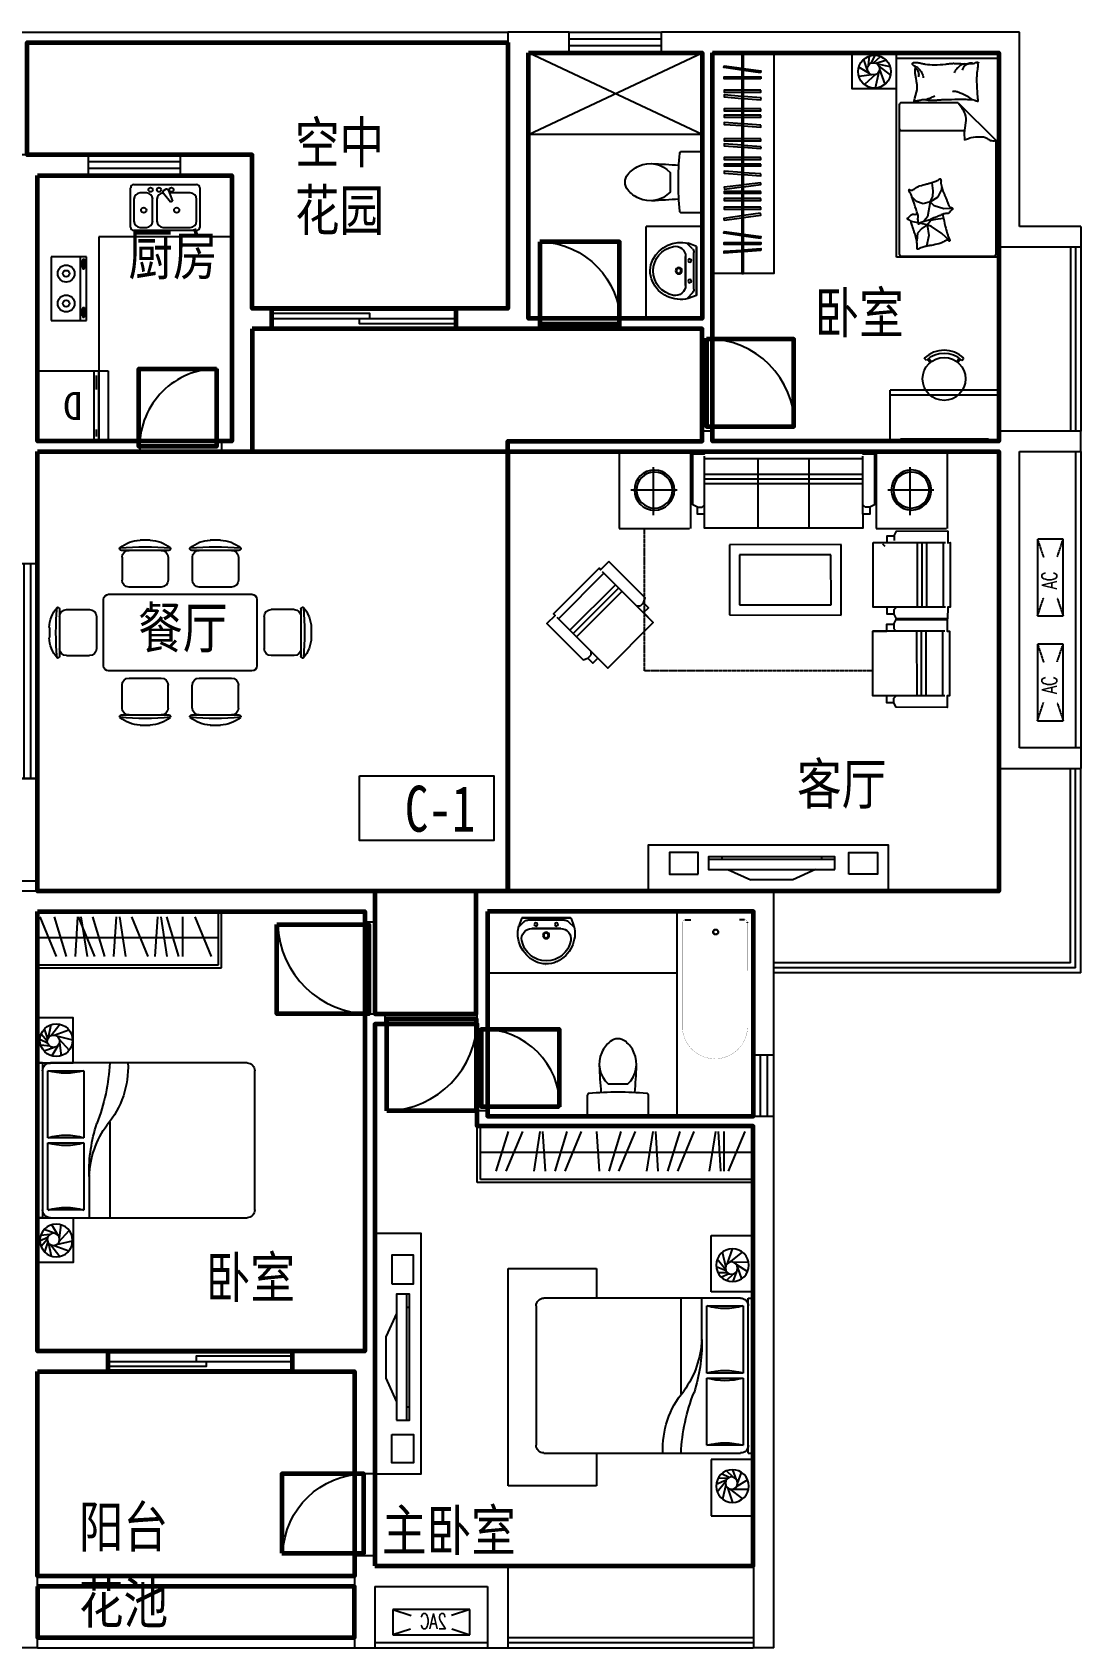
# Model space of a CAD drawing. Extents: x 4972709 to 5005109, y -957987 to -942187.
# Drawn here: x 4994859 to 5005109, y -957987 to -942187 of the extents above; entities that cross this region are included whole.
import ezdxf
from ezdxf.enums import TextEntityAlignment as Align

# ---------------------------------------------------------------- set-up
doc = ezdxf.new("R2010")
doc.units = 0
doc.header["$MEASUREMENT"] = 0
doc.linetypes.add('DASH', pattern=[0.35, 0.25, -0.1])
doc.linetypes.add('HIDDEN2', pattern=[4, 3, -1])
doc.layers.get('0').update_dxf_attribs({"linetype": 'CONTINUOUS'})
for name, color, linetype in [('4-BACLONY', 6, 'CONTINUOUS'), ('F', 8, 'CONTINUOUS'), ('F1', 8, 'CONTINUOUS'), ('FUR', 8, 'CONTINUOUS'), ('I-FURN', 252, 'CONTINUOUS'), ('KTIAO', 124, 'CONTINUOUS'), ('PUB_TEXT', 7, 'CONTINUOUS'), ('WALL', 2, 'CONTINUOUS'), ('WINDOW', 4, 'CONTINUOUS'), ('WINDOW_TEXT', 7, 'CONTINUOUS'), ('家具1', 8, 'CONTINUOUS'), ('家具示意', 8, 'CONTINUOUS'), ('洁具', 223, 'CONTINUOUS')]:
    doc.layers.add(name, color=color, linetype=linetype)
for name, color, linetype, lineweight in [('GROUND', 5, 'CONTINUOUS', 5), ('GT_卧室', 1, 'CONTINUOUS', 60), ('GT_卫生间', 5, 'CONTINUOUS', 60), ('GT_厨房', 4, 'CONTINUOUS', 60), ('GT_客厅', 2, 'CONTINUOUS', 60), ('GT_花园', 74, 'CONTINUOUS', 60), ('GT_过道', 30, 'CONTINUOUS', 60), ('GT_门', 245, 'CONTINUOUS', 60), ('GT_阳台', 6, 'CONTINUOUS', 60), ('GT_餐厅', 3, 'CONTINUOUS', 60), ('文字标注', 121, 'CONTINUOUS', 0)]:
    doc.layers.add(name, color=color, linetype=linetype, lineweight=lineweight)
doc.styles.add('!黑体', font='simhei.ttf', dxfattribs={"width": 0.75})
doc.styles.add('-黑体', font='simhei.ttf', dxfattribs={"width": 0.8})
doc.styles.add('_ROMANC', font='ROMANC', dxfattribs={"width": 0.6})
doc.styles.add('ATT', font='TXT')
doc.styles.add('DIM_FONT', font='SIMPLEX.shx', dxfattribs={"width": 0.8})
doc.styles.add('SIMPLEX', font='SIMPLEX.SHX')

# ---------------------------------------------------------------- blocks, each defined once
blk = doc.blocks.new('_WBLK')
for p, q in [((-0.5, 0.5), (0.5, 0.5)), ((0.5, 0.1667), (-0.5, 0.1667)), ((0.5, -0.1667), (-0.5, -0.1667)), ((-0.5, -0.5), (0.5, -0.5))]:
    blk.add_line(p, q)
at = {"layer": 'WINDOW_TEXT', "style": 'SIMPLEX', "flags": 9}
blk.add_attdef('A', text='', height=1, dxfattribs=at).set_placement((0, 1.5), align=Align.MIDDLE)
blk = doc.blocks.new('M_E6')
for p, q in [((240, 0), (-240, 0)), ((-237, 0), (239, 0)), ((240, 0), (270, -79)), ((-213, -36), (-271, -91)), ((-240, 0), (-270, -79)), ((-179, -23), (181, -23)), ((141, -105), (-141, -105)), ((-141, -105), (141, -105)), ((217, -37), (274, -95))]:
    blk.add_line(p, q)
for centre, radius in [((-99, -65), 16.3), ((2, -172), 31.6), ((2, -172), 23), ((101, -65), 16.3)]:
    blk.add_circle(centre, radius)
for centre, radius, start, end in [((28, -152), 307, 166.1751, 244.7296), ((-141, -205), 100, 90, 190.5602), ((-179, -73), 50, 90, 133.181), ((-28, -152), 307, 297.0639, 13.8249), ((141, -205), 100, 349.4398, 90), ((181, -73), 50, 44.5607, 90), ((0, -179), 243, 190.5602, 349.4398), ((0, -201), 250, 245.8071, 296.4628), ((28, -152), 307, 266.589, 266.5936)]:
    blk.add_arc(centre, radius, start, end)
at = {"width": 0.8, "flags": 9}
for tag in ['XSIZE', 'YSIZE']:
    blk.add_attdef(tag, (0, 0), '', height=0.5, dxfattribs=at)
blk = doc.blocks.new('M_E4')
for p, q in [((670, -80), (670, -137)), ((670, -86), (670, -97)), ((670, -663), (670, -614))]:
    blk.add_line(p, q)
at = {"const_width": 1.5}
for points in [[(-750, -750), (-750, 0)], [(-750, 0), (750, 0)], [(750, 0), (750, -750)], [(608, -56), (640, -56)], [(670, -90), (670, -656)], [(750, -750), (-750, -750)], [(670, -663), (670, -655)]]:
    blk.add_lwpolyline(points, dxfattribs=at)
for points in [[(-399, -56, 0.930688), (-388, -693, 0.930688)], [(670, -86, 0.414214), (640, -56, 0.414214)], [(670, -90, 0.041784), (670, -85, 0.412615)], [(640, -693, 0.414214), (670, -663, 0.414214)]]:
    blk.add_lwpolyline(points, format="xyb", dxfattribs=at)
at = {"const_width": 1.5, "flags": 128}
for points in [[(-399, -56), (608, -56)], [(-399, -694), (645, -692)]]:
    blk.add_lwpolyline(points, dxfattribs=at)
for radius in [25, 23]:
    blk.add_circle((550, -381), radius)
blk.add_arc((640, -663), 30, 270, 280.176)
at = {"width": 0.8, "flags": 9}
for tag in ['XSIZE', 'YSIZE']:
    blk.add_attdef(tag, (0, 0), '', height=0.5, dxfattribs=at)
blk = doc.blocks.new('TP6')
blk.add_lwpolyline([(20, -300), (201, -300, 0.388903), (221, -282, 0.043619), (221, 282, 0.388903), (201, 300), (20, 300, 0.414214), (0, 280), (0, -280, 0.414214), (20, -300, 0.414214)], format="xyb")
blk.add_lwpolyline([(623, 157, 0.325454), (314, 96), (314, -96, 0.325454), (623, -157, 0.11195), (728, -76, 0.35994), (728, 76, 0.11195)], format="xyb", close=True)
for centre, start, end in [((822, -7004), 92.6182, 94.7269), ((822, 7004), 265.2731, 267.3818)]:
    blk.add_arc(centre, 7194, start, end)
blk = doc.blocks.new('M_E29JIV')
at = {"color": 0, "linetype": 'ByBlock'}
for p, q in [((31, 338), (419, 338)), ((0, -307), (0, 307)), ((82, 245), (82, 40)), ((358, 307), (143, 307)), ((419, -20), (419, 245)), ((450, 307), (450, -307)), ((48, 2), (57, -12)), ((59, 31), (163, 70)), ((173, 53), (87, -18)), ((163, 70), (173, 53)), ((143, -82), (358, -82)), ((358, -123), (143, -123)), ((82, -184), (82, -245)), ((143, -307), (358, -307)), ((419, -245), (419, -184)), ((419, -338), (31, -338))]:
    blk.add_line(p, q, dxfattribs=at)
for centre, radius in [((51, 61), 20.5), ((251, 112), 25.6), ((51, -61), 20.5), ((51, -143), 20.5), ((251, -210), 25.6)]:
    blk.add_circle(centre, radius, dxfattribs=at)
for centre, radius, start, end in [((31, 307), 30.7, 90, 180), ((419, 307), 30.7, 0, 90), ((143, 245), 61.4, 90, 180), ((358, 245), 61.4, 0, 90), ((66, 12), 20.5, 110.5377, 210), ((74, -2), 20.5, 210, 309.4623), ((143, -20), 61.4, 180, 270), ((143, -184), 61.4, 90, 180), ((358, -20), 61.4, 270, 0), ((358, -184), 61.4, 0, 90), ((31, -307), 30.7, 180, 270), ((143, -245), 61.4, 180, 270), ((358, -245), 61.4, 270, 0), ((419, -307), 30.7, 270, 0)]:
    blk.add_arc(centre, radius, start, end, dxfattribs=at)
at = {"style": 'DIM_FONT', "width": 0.8, "flags": 9}
for tag in ['XSIZE', 'YSIZE']:
    blk.add_attdef(tag, (0, 0), '', height=0.5, dxfattribs=at)
blk = doc.blocks.new('wrreqwre')
at = {"layer": 'F1'}
for p, q in [((-79076, -167121), (-79419, -167121)), ((-79419, -167121), (-79419, -167744)), ((-79385, -167154), (-79397, -167154)), ((-79363, -167121), (-79363, -167744)), ((-79076, -167744), (-79076, -167121)), ((-79395, -167164), (-79411, -167164)), ((-79411, -167164), (-79411, -167229)), ((-79411, -167229), (-79395, -167229)), ((-79386, -167246), (-79397, -167246)), ((-79395, -167229), (-79395, -167164)), ((-79395, -167637), (-79411, -167637)), ((-79411, -167637), (-79411, -167702)), ((-79385, -167627), (-79397, -167627)), ((-79395, -167702), (-79395, -167637)), ((-79419, -167744), (-79076, -167744)), ((-79411, -167702), (-79395, -167702)), ((-79386, -167719), (-79397, -167719))]:
    blk.add_line(p, q, dxfattribs=at)
for points in [[(-79397, -167246, 0.259034), (-79393, -167244, 0.076276), (-79389, -167232, 0.036515), (-79386, -167219, 0.026615), (-79385, -167200, 0.026615), (-79386, -167181, 0.036515), (-79389, -167167, 0.076276), (-79393, -167156, 0.259034), (-79397, -167154, 0.259034), (-79400, -167156, 0.056762), (-79404, -167164)], [(-79386, -167246, 0.259034), (-79383, -167244, 0.076276), (-79378, -167232, 0.036515), (-79376, -167219, 0.026615), (-79375, -167200, 0.026615), (-79376, -167181, 0.036515), (-79378, -167167, 0.076276), (-79383, -167156, 0.259034), (-79386, -167154, 0.078462), (-79388, -167154)], [(-79406, -167229, 0.008736), (-79405, -167232, 0.076276), (-79400, -167244, 0.259034), (-79397, -167246)], [(-79397, -167719, 0.259034), (-79393, -167717, 0.076276), (-79389, -167705, 0.036515), (-79386, -167692, 0.026615), (-79385, -167673, 0.026615), (-79386, -167654, 0.036515), (-79389, -167640, 0.076276), (-79393, -167629, 0.259034), (-79397, -167627, 0.259034), (-79400, -167629, 0.056762), (-79404, -167637)], [(-79386, -167719, 0.259034), (-79383, -167717, 0.076276), (-79378, -167705, 0.036515), (-79376, -167692, 0.026615), (-79375, -167673, 0.026615), (-79376, -167654, 0.036515), (-79378, -167640, 0.076276), (-79383, -167629, 0.259034), (-79386, -167627, 0.078462), (-79388, -167627)], [(-79406, -167702, 0.008736), (-79405, -167705, 0.076276), (-79400, -167717, 0.259034), (-79397, -167719)]]:
    blk.add_lwpolyline(points, format="xyb", dxfattribs=at)
for centre, radius in [((-79222, -167286), 82.5), ((-79222, -167286), 31.6), ((-79222, -167579), 82.5), ((-79222, -167579), 31.6)]:
    blk.add_circle(centre, radius, dxfattribs=at)
blk = doc.blocks.new('11PDRY03')
at = {"color": 0, "linetype": 'ByBlock'}
for p, q in [((0, 30), (30, 30)), ((0, 0), (0, 30)), ((4, 0), (4, 30)), ((5, 25), (5, 28)), ((6, 0), (6, 30)), ((30, 30), (30, 0)), ((5, 2), (5, 8)), ((30, 0), (0, 0))]:
    blk.add_line(p, q, dxfattribs=at)
at = {"color": 0, "linetype": 'ByBlock', "style": 'ATT', "flags": 8}
blk.add_attdef('LABEL', text='', height=12, dxfattribs=at).set_placement((15, 15), align=Align.MIDDLE)
at = {"color": 0, "linetype": 'ByBlock', "style": 'ATT'}
for tag, p, flags in [('ITEM', (0, -13), 3), ('ROOM_NUMBER', (0, -22), 1), ('DEPTH', (0, -30), 3), ('WIDTH', (0, -38), 3)]:
    blk.add_attdef(tag, p, '', height=6, dxfattribs=dict(at, flags=flags))
blk = doc.blocks.new('-BATH2')
at = {"layer": 'F1', "xscale": 23, "yscale": 23, "zscale": 23}
blk.add_blockref('11PDRY03', (3, 3), dxfattribs=at).add_auto_attribs({'LABEL': 'D'})
blk = doc.blocks.new('M_A2ZXL')
blk.add_line((-0.472, 0), (-0.472, -1))
blk.add_arc((-0.5, 0), 1, 271.6231, 0)
blk = doc.blocks.new('tyjtt')
at = {"layer": 'KTIAO'}
for p, q in [((-92840, 5146), (-92840, 5396)), ((-92840, 5396), (-92090, 5396)), ((-92840, 5396), (-92663, 5337)), ((-92090, 5396), (-92267, 5337)), ((-92090, 5396), (-92090, 5146)), ((-92665, 5204), (-92840, 5146)), ((-92090, 5146), (-92840, 5146)), ((-92262, 5203), (-92090, 5146))]:
    blk.add_line(p, q, dxfattribs=at)
at = {"layer": 'KTIAO', "style": '_ROMANC', "width": 0.7}
blk.add_text('2AC', height=148.6, rotation=0, dxfattribs=at).set_placement((-92616, 5206))
at = {"layer": 'KTIAO', "style": 'DIM_FONT', "oblique": 360, "width": 0.6, "flags": 9}
for tag in ['YSIZE', 'XSIZE']:
    blk.add_attdef(tag, (-92091, 5146), '', height=0.5, rotation=0, dxfattribs=at)
blk = doc.blocks.new('A$C0A224319')
at = {"layer": 'KTIAO', "linetype": 'DASH'}
for p, q in [((0, 250), (0, 0)), ((750, 250), (0, 250)), ((0, 250), (177, 191)), ((750, 250), (573, 191)), ((750, 0), (750, 250)), ((172, 57), (0, 0)), ((0, 0), (750, 0)), ((575, 58), (750, 0))]:
    blk.add_line(p, q, dxfattribs=at)
at = {"layer": 'KTIAO', "style": '_ROMANC', "width": 0.7}
blk.add_text('AC', height=148.6, rotation=360, dxfattribs=at).set_placement((261, 60))
at = {"layer": 'KTIAO', "style": 'DIM_FONT', "oblique": 360, "width": 0.6, "flags": 9}
for tag in ['YSIZE', 'XSIZE']:
    blk.add_attdef(tag, (0, 0), '', height=0.5, rotation=360, dxfattribs=at)
blk = doc.blocks.new('_DBLK')
blk.add_line((-0.45, 0), (-0.45, -0.95))
blk.add_arc((-0.45, 0), 0.95, 270, 0)
at = {"layer": 'WINDOW_TEXT', "style": 'SIMPLEX', "flags": 9}
blk.add_attdef('A', text='', height=1, dxfattribs=at).set_placement((0, 1.5), align=Align.MIDDLE)
blk = doc.blocks.new('ewrrqw')
at = {"layer": '家具1'}
for p, q in [((-146200, -163615), (-146200, -162381)), ((-146226, -162511), (-146200, -162511)), ((-146100, -162569), (-145999, -162793)), ((-145999, -163204), (-145999, -162793)), ((-146100, -163427), (-145999, -163204)), ((-146226, -163485), (-146200, -163485))]:
    blk.add_line(p, q, dxfattribs=at)
for points in [[(-145890, -164139), (-146340, -164139), (-146340, -161789), (-145890, -161789)], [(-146055, -162279), (-146268, -162279), (-146268, -162000), (-146055, -162000)], [(-146100, -163615), (-146226, -163615), (-146226, -162381), (-146100, -162381)], [(-146055, -163753), (-146268, -163753), (-146268, -164031), (-146055, -164031)]]:
    blk.add_lwpolyline(points, close=True, dxfattribs=at)
blk = doc.blocks.new('-CG')
for p, q in [((-370, 366), (384, 366)), ((-370, -333), (-370, 355)), ((384, 366), (384, -333)), ((7, 232), (7, -220)), ((-240, 1), (232, 1)), ((384, -333), (-370, -333))]:
    blk.add_line(p, q)
for radius in [196, 176]:
    blk.add_circle((7, 11), radius)
blk = doc.blocks.new('12PCOU13')
at = {"color": 0, "linetype": 'ByBlock'}
for p, q in [((24, 35), (23, 34)), ((24, 37), (24, 35)), ((23, 34), (2, 34)), ((3, -34), (3, 34)), ((10, 34), (10, -34)), ((12, 34), (12, -34)), ((14, 34), (14, -34)), ((27, 34), (23, 34)), ((33, 11), (3, 11)), ((33, -11), (3, -11)), ((23, -34), (2, -34)), ((27, -34), (23, -34)), ((24, -35), (23, -34)), ((24, -37), (24, -35))]:
    blk.add_line(p, q, dxfattribs=at)
blk.add_lwpolyline([(1, -39), (1, -34), (0, -34), (0, 34), (1, 34), (1, 39), (23, 39), (24, 37), (27, 37), (27, 34), (33, 34), (33, -34), (27, -34), (27, -37), (24, -37), (23, -39)], close=True, dxfattribs=at)
blk = doc.blocks.new('-SOF5')
at = {"xscale": 22.75, "yscale": 22.75, "zscale": 22.75}
blk.add_blockref('12PCOU13', (-6, 890), dxfattribs=at)
blk = doc.blocks.new('A$C4D997442')
at = {"layer": 'FUR', "linetype": 'ByBlock'}
for p, q in [((1504, 3882), (922, 3641)), ((1495, 3903), (1765, 3251)), ((913, 3662), (1130, 3136)), ((982, 3494), (1565, 3735)), ((1000, 3452), (1582, 3693)), ((1017, 3410), (1600, 3651)), ((705, 3547), (123, 3305)), ((696, 3568), (966, 2916)), ((114, 3326), (331, 2801)), ((183, 3158), (766, 3399)), ((201, 3116), (783, 3357)), ((1721, 3332), (1691, 3344)), ((1750, 3467), (1708, 3449)), ((218, 3074), (801, 3315)), ((1041, 3173), (1083, 3191)), ((1083, 3191), (1096, 3220)), ((909, 3114), (879, 3126)), ((951, 3131), (909, 3114)), ((242, 2838), (284, 2855)), ((284, 2855), (297, 2885)), ((2518, 696), (1867, 966)), ((2082, 951), (2065, 909)), ((2025, 218), (2266, 801)), ((2065, 909), (2077, 879)), ((2067, 201), (2308, 783)), ((2109, 183), (2350, 766)), ((2497, 705), (2256, 123)), ((2277, 114), (1752, 331)), ((1789, 242), (1806, 284)), ((1806, 284), (1836, 297))]:
    blk.add_line(p, q, dxfattribs=at)
at = {"layer": 'FUR'}
for p, q in [((1231, 2692), (1867, 2955)), ((1867, 2955), (2285, 1945)), ((1650, 1681), (1231, 2692)), ((1362, 2638), (1813, 2824)), ((1813, 2824), (2155, 1999)), ((1704, 1812), (1362, 2638)), ((2285, 1945), (1650, 1681)), ((2155, 1999), (1704, 1812))]:
    blk.add_line(p, q, dxfattribs=at)
at = {"layer": 'FUR', "linetype": 'HIDDEN2'}
for p, q in [((609, 2768), (1464, 705)), ((1464, 705), (2749, 1237))]:
    blk.add_line(p, q, dxfattribs=at)
at = {"layer": 'FUR', "linetype": 'ByBlock'}
for points in [[(1592, 3968), (1486, 3924), (1478, 3945), (895, 3704), (904, 3683), (799, 3639), (991, 3177), (1041, 3173), (1067, 3110), (1130, 3136), (1183, 3010), (1765, 3251), (1713, 3378), (1776, 3404), (1750, 3467), (1783, 3505)], [(793, 3632), (687, 3589), (679, 3610), (96, 3368), (105, 3347), (0, 3304), (192, 2841), (242, 2838), (268, 2775), (331, 2801), (384, 2675), (966, 2916), (914, 3042), (977, 3068), (951, 3131), (984, 3170)], [(2583, 793), (2539, 687), (2560, 679), (2319, 96), (2298, 105), (2255, 0), (1792, 192), (1789, 242), (1726, 268), (1752, 331), (1626, 384), (1867, 966), (1993, 914), (2019, 977), (2082, 951), (2120, 984)]]:
    blk.add_lwpolyline(points, close=True, dxfattribs=at)
at = {"layer": 'FUR', "rotation": 22.50000000001256}
for p in [(2096, 3780), (3057, 1459)]:
    blk.add_blockref('-CG', p, dxfattribs=at)
at = {"layer": 'FUR', "xscale": -1, "rotation": 22.50000000001256}
blk.add_blockref('-SOF5', (3260, 1960), dxfattribs=at)
blk = doc.blocks.new('A$C11B17B17')
at = {"layer": 'F'}
for p, q in [((887, 1809), (986, 1809)), ((1574, 1809), (1673, 1809)), ((707, 1709), (1167, 1709)), ((712, 1641), (712, 1416)), ((1162, 1641), (1162, 1416)), ((1393, 1709), (1853, 1709)), ((1398, 1641), (1398, 1416)), ((1848, 1641), (1848, 1416)), ((1980, 1279), (580, 1279)), ((779, 1349), (1094, 1349)), ((1466, 1349), (1781, 1349)), ((100, 1134), (100, 674)), ((167, 1129), (392, 1129)), ((530, 1229), (530, 579)), ((2030, 579), (2030, 1229)), ((2392, 1129), (2167, 1129)), ((2460, 1134), (2460, 674)), ((0, 954), (0, 855)), ((460, 1062), (460, 747)), ((2100, 1062), (2100, 747)), ((2560, 954), (2560, 855)), ((167, 679), (392, 679)), ((2392, 679), (2167, 679)), ((580, 529), (1980, 529)), ((712, 167), (712, 392)), ((1094, 460), (779, 460)), ((1162, 167), (1162, 392)), ((1398, 167), (1398, 392)), ((1781, 460), (1466, 460)), ((1848, 167), (1848, 392)), ((1167, 100), (707, 100)), ((986, 0), (887, 0)), ((1853, 100), (1393, 100)), ((1673, 0), (1574, 0))]:
    blk.add_line(p, q, dxfattribs=at)
for centre, radius, start, end in [((897, 1493), 316, 91.7651, 130.7265), ((937, -969), 2713, 84.8023, 95.1977), ((976, 1493), 316, 49.2735, 88.2349), ((1584, 1493), 316, 91.7651, 130.7265), ((1623, -969), 2713, 84.8023, 95.1977), ((1663, 1493), 316, 49.2735, 88.2349), ((697, 1725), 10, 130.7265, 202.67), ((707, 1729), 20, 202.67, 270), ((779, 1641), 67.5, 90, 180), ((1094, 1641), 67.5, 0, 90), ((1167, 1729), 20, 270, 337.33), ((1176, 1725), 10, 337.33, 49.2735), ((1384, 1725), 10, 130.7265, 202.67), ((1393, 1729), 20, 202.67, 270), ((1466, 1641), 67.5, 90, 180), ((1781, 1641), 67.5, 0, 90), ((1853, 1729), 20, 270, 337.33), ((1863, 1725), 10, 337.33, 49.2735), ((580, 1229), 50, 90, 180), ((779, 1416), 67.5, 180, 270), ((1094, 1416), 67.5, 270, 0), ((1466, 1416), 67.5, 180, 270), ((1781, 1416), 67.5, 270, 0), ((1980, 1229), 50, 0, 90), ((315, 944), 316, 139.2735, 178.2349), ((2778, 904), 2713, 174.8023, 185.1977), ((84, 1143), 10, 67.33, 139.2735), ((80, 1134), 20, 0, 67.33), ((167, 1062), 67.5, 90, 180), ((392, 1062), 67.5, 0, 90), ((2167, 1062), 67.5, 90, 180), ((2392, 1062), 67.5, 0, 90), ((2480, 1134), 20, 112.67, 180), ((2476, 1143), 10, 40.7265, 112.67), ((-218, 904), 2713, 354.8023, 5.1977), ((2245, 944), 316, 1.7651, 40.7265), ((315, 864), 316, 181.7651, 220.7265), ((2245, 864), 316, 319.2735, 358.2349), ((84, 665), 10, 220.7265, 292.67), ((80, 674), 20, 292.67, 0), ((167, 747), 67.5, 180, 270), ((392, 747), 67.5, 270, 0), ((2167, 747), 67.5, 180, 270), ((2392, 747), 67.5, 270, 0), ((2480, 674), 20, 180, 247.33), ((2476, 665), 10, 247.33, 319.2735), ((580, 579), 50, 180, 270), ((1980, 579), 50, 270, 0), ((779, 392), 67.5, 90, 180), ((1094, 392), 67.5, 0, 90), ((1466, 392), 67.5, 90, 180), ((1781, 392), 67.5, 0, 90), ((779, 167), 67.5, 180, 270), ((1094, 167), 67.5, 270, 0), ((1466, 167), 67.5, 180, 270), ((1781, 167), 67.5, 270, 0), ((697, 84), 10, 157.33, 229.2735), ((707, 80), 20, 90, 157.33), ((937, 2778), 2713, 264.8023, 275.1977), ((897, 315), 316, 229.2735, 268.2349), ((976, 315), 316, 271.7651, 310.7265), ((1167, 80), 20, 22.67, 90), ((1176, 84), 10, 310.7265, 22.67), ((1384, 84), 10, 157.33, 229.2735), ((1393, 80), 20, 90, 157.33), ((1623, 2778), 2713, 264.8023, 275.1977), ((1584, 315), 316, 229.2735, 268.2349), ((1663, 315), 316, 271.7651, 310.7265), ((1853, 80), 20, 22.67, 90), ((1863, 84), 10, 310.7265, 22.67)]:
    blk.add_arc(centre, radius, start, end, dxfattribs=at)
blk = doc.blocks.new('BED2')
at = {"layer": 'FUR'}
for p, q in [((-2124, -681), (-2124, 681)), ((-2049, 757), (-126, 757)), ((-101, 681), (-454, 681)), ((-454, 681), (-454, 25)), ((-101, 25), (-101, 681)), ((-50, 757), (-50, -757)), ((-50, 757), (0, 757)), ((0, 757), (0, -757)), ((-707, 177), (-707, -757)), ((-454, 25), (-101, 25)), ((-101, -25), (-454, -25)), ((-454, -25), (-454, -681)), ((-101, -681), (-101, -25)), ((-505, -341), (-505, -757)), ((-126, -757), (-2049, -757)), ((-454, -681), (-101, -681)), ((-50, -757), (0, -757))]:
    blk.add_line(p, q, dxfattribs=at)
for centre, radius, start, end in [((-2049, 681), 75.7, 90, 180), ((6, 719), 892, 177.5673, 219.5461), ((1149, 842), 1857, 182.616, 201.4069), ((-278, 1287), 631, 253.7398, 286.2602), ((-126, 681), 75.7, 0, 90), ((-2088, -320), 1584, 359.2582, 17.8034), ((-1432, -394), 928, 2.5398, 36.0403), ((-278, -580), 631, 73.7398, 106.2602), ((-278, 580), 631, 253.7398, 286.2602), ((-2049, -681), 75.7, 180, 270), ((-278, -1287), 631, 73.7398, 106.2602), ((-126, -681), 75.7, 270, 0)]:
    blk.add_arc(centre, radius, start, end, dxfattribs=at)
blk = doc.blocks.new('M_C5')
for p, q in [((-28, 86), (7, 160)), ((-54, -14), (-154, 45)), ((-71, 21), (-106, 120)), ((-60, 63), (-50, 152)), ((-9, 88), (59, 149)), ((12, 83), (112, 114)), ((26, 75), (152, 50)), ((42, 53), (156, -35)), ((48, 21), (102, -123)), ((-26, -30), (-153, -47)), ((14, -26), (-99, -126)), ((41, -2), (5, -160))]:
    blk.add_line(p, q)
for centre, radius in [((0, 0), 160), ((-11, 28), 60)]:
    blk.add_circle(centre, radius)
at = {"width": 0.8, "flags": 9}
for tag in ['XSIZE', 'YSIZE']:
    blk.add_attdef(tag, (0, 0), '', height=0.5, dxfattribs=at)
blk = doc.blocks.new('A$C6AB5504A')
at = {"layer": 'F'}
for p, q in [((1985, 2744), (2397, 2744)), ((1985, 2191), (1985, 2744)), ((2397, 2744), (2397, 2191)), ((2126, 2439), (2095, 2579)), ((2142, 2467), (2193, 2612)), ((2163, 2480), (2291, 2578)), ((862, 2449), (0, 2449)), ((0, 2449), (0, 325)), ((862, 2129), (862, 2449)), ((2130, 2396), (2033, 2436)), ((2124, 2411), (2044, 2511)), ((2143, 2379), (2052, 2375)), ((2233, 2390), (2196, 2292)), ((2198, 2481), (2349, 2484)), ((2232, 2458), (2340, 2390)), ((2243, 2428), (2281, 2319)), ((2159, 2368), (2084, 2334)), ((2198, 2365), (2133, 2304)), ((348, 2129), (2271, 2129)), ((2397, 2191), (1985, 2191)), ((2346, 2129), (2397, 2129)), ((2346, 2129), (2346, 615)), ((2397, 2129), (2397, 615)), ((273, 690), (273, 2053)), ((2296, 2053), (1943, 2053)), ((1943, 2053), (1943, 1397)), ((2296, 1397), (2296, 2053)), ((1690, 1549), (1690, 615)), ((1943, 1397), (2296, 1397)), ((2296, 1347), (1943, 1347)), ((1943, 1347), (1943, 690)), ((2296, 690), (2296, 1347)), ((1892, 1031), (1892, 615)), ((1943, 690), (2296, 690)), ((2271, 615), (348, 615)), ((862, 325), (862, 615)), ((2397, 553), (1985, 553)), ((1985, 553), (1985, 0)), ((2346, 615), (2397, 615)), ((2397, 0), (2397, 553)), ((0, 325), (862, 325)), ((2130, 348), (2033, 307)), ((2124, 333), (2044, 232)), ((2143, 365), (2052, 368)), ((2159, 375), (2084, 409)), ((2198, 378), (2133, 440)), ((2233, 354), (2196, 452)), ((2232, 286), (2340, 354)), ((2243, 316), (2281, 425)), ((2126, 305), (2095, 165)), ((2142, 276), (2193, 132)), ((2163, 264), (2291, 166)), ((2198, 262), (2349, 259)), ((1985, 0), (2397, 0))]:
    blk.add_line(p, q, dxfattribs=at)
for centre, radius in [((2192, 2452), 160), ((2183, 2423), 60), ((2192, 292), 160), ((2183, 320), 60)]:
    blk.add_circle(centre, radius, dxfattribs=at)
for centre, radius, start, end in [((348, 2053), 75.7, 90, 180), ((2403, 2091), 892, 177.5673, 219.5461), ((3545, 2214), 1857, 182.616, 201.4069), ((2271, 2053), 75.7, 0, 90), ((2119, 2659), 631, 253.7398, 286.2602), ((965, 977), 928, 2.5398, 36.0403), ((309, 1052), 1584, 359.2582, 17.8034), ((2119, 791), 631, 73.7398, 106.2602), ((2119, 1952), 631, 253.7398, 286.2602), ((348, 690), 75.7, 180, 270), ((2119, 85), 631, 73.7398, 106.2602), ((2271, 690), 75.7, 270, 0)]:
    blk.add_arc(centre, radius, start, end, dxfattribs=at)
blk = doc.blocks.new('A$C367E6596')
at = {"layer": '家具示意'}
for p, q in [((0, 1948), (1000, 1948)), ((26, 1491), (26, 32)), ((603, 1511), (46, 1511)), ((603, 1511), (972, 1142)), ((46, 1239), (664, 1239)), ((972, 32), (972, 1142)), ((349, 727), (345, 730)), ((357, 648), (349, 727)), ((355, 593), (357, 648)), ((407, 590), (443, 663)), ((443, 663), (442, 682)), ((196, 544), (150, 591)), ((261, 522), (196, 544)), ((328, 541), (261, 522)), ((328, 541), (301, 394)), ((328, 541), (355, 593)), ((328, 541), (407, 590)), ((367, 502), (328, 541)), ((462, 473), (367, 502)), ((545, 477), (462, 473)), ((213, 336), (139, 351)), ((299, 318), (225, 333)), ((299, 318), (246, 282)), ((269, 357), (261, 348)), ((301, 394), (269, 357)), ((299, 318), (336, 361)), ((299, 318), (316, 213)), ((342, 300), (299, 318)), ((336, 361), (383, 372)), ((383, 372), (455, 382)), ((204, 234), (197, 159)), ((246, 282), (204, 234)), ((316, 213), (293, 108)), ((441, 231), (342, 300)), ((519, 161), (441, 231)), ((46, 12), (952, 12))]:
    blk.add_line(p, q, dxfattribs=at)
blk.add_lwpolyline([(0, 0), (0, 2000), (1000, 2000), (1000, 0)], close=True, dxfattribs=at)
for points in [[(185, 1866, -0.263368), (157, 1885, -0.494818), (166, 1904, -0.049225), (184, 1906, -0.036831), (208, 1904, -0.031893), (246, 1896, 0.035782), (280, 1889, 0.032941), (369, 1883, 0.026564), (480, 1889, 0.017905), (518, 1894, -0.033397), (538, 1896, -0.03204), (575, 1896, 0.018442), (640, 1893, 0.010837), (704, 1893, 0.014624), (752, 1896, 0.111249), (775, 1904, -0.153708), (792, 1908, -0.076444), (799, 1906, -0.215512), (801, 1904, -0.585858), (798, 1901, 0.363489), (794, 1898, 0.191716), (793, 1887, -0.129675), (795, 1870, -0.01735), (792, 1853, 0.019326), (790, 1838, 0.018818), (783, 1770, 0.021828), (782, 1711, 0.006204), (784, 1677, 0.001963), (790, 1570, 0.028341), (794, 1534, -0.117014), (794, 1525, -0.36606), (792, 1524, -0.03973), (778, 1527, -0.048309), (765, 1532, 0.062981), (754, 1536, 0.04058), (731, 1539, 0.014345), (664, 1542, 0.005484), (538, 1541, 0.007153), (442, 1538, 0.008762), (400, 1535, -0.008153), (354, 1532, -0.06251), (297, 1537, 0.078669), (251, 1539, 0.047825), (229, 1534, -0.034494), (198, 1527, -0.023571), (173, 1524, -0.510228), (172, 1525), (179, 1555), (200, 1637, 0.073041), (202, 1657, 0.023305), (196, 1718, 0.018299), (192, 1741, -0.01097), (185, 1779, -0.042281), (182, 1813, -0.027201), (185, 1867)], [(741, 1898, 0.088153), (706, 1895, 0.088153), (675, 1880, 0.077547), (654, 1858, 0.077547), (640, 1831)], [(183, 1850, -0.05369), (198, 1837, -0.070312), (206, 1825, -0.015448), (209, 1817, -0.013244), (213, 1806, -0.082127), (216, 1788, -0.064164), (213, 1765)], [(185, 1866, -0.077379), (220, 1841, -0.077379), (245, 1806, -0.047525), (255, 1782, -0.047525), (260, 1756)], [(659, 1893, 0.027842), (635, 1882, 0.048685), (623, 1874, 0.023666), (595, 1850, 0.031223), (576, 1829, 0.046801), (571, 1821, 0.023191), (563, 1804)], [(745, 1538, 0.016108), (706, 1564, 0.024599), (679, 1579, 0.009477), (630, 1603, 0.015937), (600, 1615, 0.072521), (584, 1619, 0.033339), (548, 1619)], [(275, 1540, 0.009729), (303, 1549, 0.009729), (330, 1559, 0.007971), (351, 1568, 0.007971), (373, 1577)], [(603, 1511, -0.085272), (666, 1401, -0.124044), (675, 1314), (662, 1218), (663, 1146)], [(663, 1146, -0.027362), (702, 1162, -0.040834), (729, 1170, -0.038441), (817, 1179, -0.076528), (861, 1174, -0.103649), (888, 1160, 0.093398), (918, 1143, 0.072727), (941, 1139, 0.052315), (972, 1142)], [(450, 419, 0.025626), (452, 409, 0.0108), (476, 303, 0.00456), (495, 231, 0.01125), (504, 203, 0.069394), (512, 187, -0.079756), (518, 173, -0.106399), (519, 161, -0.328642), (516, 158, -0.299547), (511, 160, 0.189917), (504, 165, 0.033518), (496, 167, 0.075627), (492, 167, 0.053489), (486, 165, 0.017838), (468, 157, 0.038394), (447, 145, -0.059529), (434, 138, -0.035943), (412, 131, -0.011245), (341, 116, -0.006203), (309, 111, 0.010783), (291, 107, 0.019485), (280, 105, 0.005062), (238, 92, 0.101392), (217, 81, -0.223768), (206, 78, -0.25558), (203, 80, -0.081563), (200, 93, -0.071805), (201, 107, 0.069985), (202, 121, 0.03546), (195, 169, 0.029432), (180, 226, 0.001554), (171, 254, -0.00152), (162, 282, -0.004735), (152, 311, 0.00382), (141, 347, 0.296001), (116, 366, -0.649774), (111, 384, -0.02319), (115, 387, 0.0288), (118, 390, 0.005727), (123, 395, -0.004358), (130, 401, -0.027528), (144, 414, -0.046214), (154, 420, -0.194121), (167, 421, 0.133719), (187, 420, 0.005779), (205, 425, 0.008882)]]:
    blk.add_lwpolyline(points, format="xyb", dxfattribs=at)
blk.add_lwpolyline([(395, 749, 0.101392), (416, 762, -0.223768), (427, 766, -0.25558), (430, 764, -0.081563), (434, 751, -0.071805), (434, 737, 0.069985), (434, 723, 0.03546), (444, 676, 0.029432), (464, 620, 0.001554), (475, 593, -0.00152), (487, 566, -0.004735), (498, 538, 0.00382), (512, 503, 0.296001), (538, 485, -0.649774), (545, 468, -0.02319), (541, 464, 0.0288), (538, 461, 0.005727), (534, 456, -0.004358), (528, 449, -0.027528), (514, 436, -0.046214), (505, 429, -0.194121), (492, 427, 0.133719), (472, 426, 0.011505), (437, 414, 0.008882), (393, 396, 0.012426), (336, 371, -0.033612), (314, 363), (268, 348), (232, 337, 0.224341), (220, 326, -0.722772), (213, 327, -0.103513), (213, 330, 0.053465), (213, 336, 0.030109), (211, 354, -0.031436), (209, 372, -0.05324), (210, 384, 0.05518), (211, 396, 0.056271), (207, 417, 0.0108), (174, 520, 0.00456), (150, 591, 0.01125), (139, 619, 0.069394), (130, 634, -0.079756), (123, 647, -0.106399), (121, 659, -0.328642), (124, 662, -0.299547), (129, 660, 0.189917), (136, 656, 0.033518), (144, 655, 0.075627), (148, 655, 0.053489), (154, 657, 0.017838), (172, 667, 0.038394), (191, 681, -0.059529), (204, 689, -0.035943), (225, 697, -0.011245), (295, 717, -0.006203), (326, 725, 0.010783), (345, 730, 0.019485), (355, 734, 0.005062)], format="xyb", close=True, dxfattribs=at)
for centre, start, end in [((46, 1491), 90, 180), ((46, 1259), 180, 270), ((46, 32), 180, 270), ((952, 32), 270, 0)]:
    blk.add_arc(centre, 20, start, end, dxfattribs=at)
at = {"layer": '家具示意', "style": 'DIM_FONT', "width": 0.8, "flags": 9}
for tag in ['XSIZE', 'YSIZE']:
    blk.add_attdef(tag, (0, 2000), '', height=0.5, dxfattribs=at)
blk = doc.blocks.new('A$C16E34684')
at = {"layer": 'I-FURN', "color": 8}
for p, q in [((390, 1062), (390, 0)), ((890, 1062), (390, 1062)), ((440, 1062), (440, 0)), ((865, 100), (865, 962)), ((865, 962), (890, 962)), ((890, 0), (890, 1062)), ((99, 699), (78, 719)), ((110, 649), (80, 675)), ((120, 661), (89, 687)), ((99, 353), (78, 332)), ((110, 402), (80, 376)), ((120, 390), (89, 364)), ((890, 0), (390, 0)), ((865, 100), (890, 100))]:
    blk.add_line(p, q, dxfattribs=at)
blk.add_circle((280, 526), 210, dxfattribs=at)
for radius in [280, 250]:
    blk.add_arc((280, 526), radius, 136.2207, 223.7793, dxfattribs=at)
blk = doc.blocks.new('A$C11790062')
at = {"layer": '家具1', "linetype": 'Continuous'}
for points in [[(2160, 600), (0, 600), (0, 0), (2160, 0)], [(2160, 303), (2160, 288), (1, 288), (1, 303)]]:
    blk.add_lwpolyline(points, close=True, dxfattribs=at)
for points in [[(225, 474), (213, 303)], [(232, 303), (244, 473), (225, 474)], [(285, 474), (285, 303)], [(303, 303), (303, 474), (285, 474)], [(630, 303), (630, 474), (649, 474)], [(649, 474), (649, 303)], [(714, 303), (714, 474), (733, 474)], [(733, 474), (733, 303)], [(786, 303), (786, 474), (804, 474)], [(804, 474), (804, 303)], [(968, 303), (956, 473), (975, 474)], [(975, 474), (987, 303)], [(1053, 303), (1053, 474), (1071, 474)], [(1071, 474), (1071, 303)], [(1115, 303), (1115, 474), (1134, 474)], [(1134, 474), (1134, 303)], [(1236, 303), (1222, 473), (1240, 475)], [(1240, 475), (1254, 303)], [(1298, 303), (1298, 474), (1317, 474)], [(1317, 474), (1317, 303)], [(1446, 303), (1433, 473), (1452, 474)], [(1452, 474), (1464, 303)], [(1530, 303), (1530, 474), (1549, 474)], [(1549, 474), (1549, 303)], [(1592, 303), (1592, 474), (1611, 474)], [(1611, 474), (1611, 303)], [(1713, 303), (1699, 473), (1718, 475)], [(1718, 475), (1732, 303)], [(1776, 303), (1776, 474), (1794, 474)], [(1794, 474), (1794, 303)], [(1924, 303), (1924, 474), (1905, 474)], [(1905, 474), (1905, 303)], [(386, 303), (362, 471), (343, 468)], [(343, 468), (367, 303)], [(548, 303), (572, 471), (590, 468)], [(590, 468), (567, 303)], [(849, 303), (870, 474), (889, 472)], [(889, 472), (868, 303)], [(2006, 303), (1982, 471), (1964, 468)], [(1964, 468), (1987, 303)], [(212, 288), (199, 115), (218, 114), (230, 288)], [(285, 288), (285, 114), (303, 114), (303, 288)], [(369, 288), (394, 111), (413, 114), (388, 288)], [(565, 288), (539, 111), (521, 114), (546, 288)], [(649, 288), (649, 114), (630, 114), (630, 288)], [(733, 288), (733, 114), (714, 114), (714, 288)], [(804, 288), (804, 114), (786, 114), (786, 288)], [(866, 288), (844, 114), (825, 116), (847, 288)], [(988, 288), (1001, 115), (982, 114), (969, 288)], [(1071, 288), (1071, 114), (1053, 114), (1053, 288)], [(1134, 288), (1134, 114), (1115, 114), (1115, 288)], [(1256, 288), (1270, 115), (1251, 114), (1237, 288)], [(1317, 288), (1317, 114), (1298, 114), (1298, 288)], [(1465, 288), (1478, 115), (1459, 114), (1447, 288)], [(1549, 288), (1549, 114), (1530, 114), (1530, 288)], [(1611, 288), (1611, 114), (1592, 114), (1592, 288)], [(1733, 288), (1747, 115), (1729, 114), (1714, 288)], [(1794, 288), (1794, 114), (1776, 114), (1776, 288)], [(1905, 288), (1905, 114), (1924, 114), (1924, 288)], [(1990, 288), (2015, 111), (2033, 114), (2008, 288)]]:
    blk.add_lwpolyline(points, dxfattribs=at)
blk = doc.blocks.new('M_B0OPK')
for p, q in [((-0.5, 0.5), (0.5, 0.5)), ((0.5, 0.167), (-0.5, 0.167)), ((0.5, -0.167), (-0.5, -0.167)), ((-0.5, -0.5), (0.5, -0.5))]:
    blk.add_line(p, q)

msp = doc.modelspace()

# ---------------------------------------------------------------- linework, layer by layer
at = {"layer": '4-BACLONY'}
for p, q in [((4994709, -942187), (4999509, -942187)), ((4994809, -942287), (4999509, -942287)), ((4994909, -957287), (4998009, -957287)), ((4994909, -957387), (4998009, -957387)), ((4994909, -957887), (4998009, -957887)), ((4994909, -957987), (4998009, -957987))]:
    msp.add_line(p, q, dxfattribs=at)
at = {"layer": 'F1'}
for p, q in [((5001409, -943187), (4999709, -942387)), ((4999709, -943187), (5001409, -942387)), ((5001409, -943187), (4999709, -943187)), ((4995509, -944187), (4995509, -946187)), ((4996809, -944187), (4995509, -944187)), ((5000859, -944987), (5000859, -944087)), ((5001409, -944087), (5000859, -944087)), ((5001159, -950787), (5001159, -952787)), ((4999309, -951387), (5001159, -951387))]:
    msp.add_line(p, q, dxfattribs=at)
at = {"layer": 'GROUND'}
for p, q in [((5000609, -944987), (4999809, -944987)), ((4999309, -951937), (4999309, -952737))]:
    msp.add_line(p, q, dxfattribs=at)
at = {"layer": 'GT_卧室'}
for points in [[(5001509, -942387), (5004309, -942387), (5004309, -946187), (5001509, -946187), (5001509, -942387)], [(4994909, -950787), (4998109, -950787), (4998109, -955087), (4994909, -955087), (4994909, -950787)], [(4998209, -957187), (5001906, -957187), (5001906, -952887), (4999209, -952887), (4999209, -951887), (4998209, -951887), (4998209, -957187)]]:
    msp.add_lwpolyline(points, dxfattribs=at)
at = {"layer": 'GT_卫生间'}
for points in [[(4999709, -942387), (5001409, -942387), (5001409, -944987), (4999709, -944987), (4999709, -942388)], [(4999309, -950787), (4999309, -952787), (5001909, -952787), (5001909, -950787), (4999309, -950787)]]:
    msp.add_lwpolyline(points, dxfattribs=at)
at = {"layer": 'GT_厨房'}
msp.add_lwpolyline([(4994909, -943587), (4996809, -943587), (4996809, -946187), (4994909, -946187), (4994909, -943587)], dxfattribs=at)
at = {"layer": 'GT_客厅'}
msp.add_lwpolyline([(4999509, -946287), (5004309, -946286), (5004309, -950587), (4999509, -950587), (4999509, -946287)], dxfattribs=at)
at = {"layer": 'GT_花园'}
for points in [[(4999509, -942287), (4999509, -944887), (4997009, -944887), (4997009, -943387), (4994809, -943387), (4994809, -942287), (4999509, -942287)], [(4994909, -957387), (4994909, -957887), (4998009, -957887), (4998009, -957387), (4994909, -957387)]]:
    msp.add_lwpolyline(points, dxfattribs=at)
at = {"layer": 'GT_过道'}
for points in [[(4997009, -945087), (4997009, -946287), (4999509, -946287), (4999509, -946187), (5001409, -946187), (5001409, -945087), (4997009, -945087)], [(4998209, -950587), (4998209, -951787), (4999199, -951787), (4999199, -950587), (4998209, -950587)]]:
    msp.add_lwpolyline(points, dxfattribs=at)
at = {"layer": 'GT_门'}
for points in [[(4999821, -944237), (4999821, -945037), (5000599, -945037), (5000599, -944237), (4999821, -944237)], [(4998999, -944887), (4998999, -945087), (4997199, -945087), (4997199, -944887), (4998999, -944887)], [(5001449, -945187), (5001449, -946042), (5002304, -946042), (5002304, -945187), (5001449, -945187)], [(4996659, -945477), (4996659, -946237), (4995899, -946237), (4995899, -945477), (4996659, -945477)], [(4997249, -950913), (4998149, -950913), (4998149, -951787), (4997249, -951787), (4997249, -950913)], [(4998324, -952737), (4998324, -951837), (4999199, -951837), (4999199, -952737), (4998324, -952737)], [(5000009, -952697), (4999249, -952697), (4999249, -951937), (5000009, -951937), (5000009, -952697)], [(4997399, -955087), (4997399, -955287), (4995599, -955287), (4995599, -955087), (4997399, -955087)], [(4997299, -957064), (4998099, -957064), (4998099, -956287), (4997299, -956287), (4997299, -957064)]]:
    msp.add_lwpolyline(points, dxfattribs=at)
at = {"layer": 'GT_阳台'}
msp.add_lwpolyline([(4994909, -955287), (4998009, -955287), (4998009, -957287), (4994909, -957287), (4994909, -955287)], dxfattribs=at)
at = {"layer": 'GT_餐厅'}
msp.add_lwpolyline([(4994909, -946287), (4999509, -946287), (4999509, -950587), (4994909, -950587), (4994909, -946287)], dxfattribs=at)
at = {"layer": 'KTIAO'}
for p, q in [((5005059, -946287), (5005059, -949187)), ((5005109, -946287), (5005109, -949187)), ((4998209, -957937), (4999309, -957937)), ((4998209, -957987), (4999309, -957987))]:
    msp.add_line(p, q, dxfattribs=at)
at = {"layer": 'PUB_TEXT'}
msp.add_lwpolyline([(4998058, -949458), (4999370, -949458), (4999370, -950092), (4998058, -950092)], close=True, dxfattribs=at)
at = {"layer": 'WALL'}
for p, q in [((4999509, -942187), (4999509, -944887)), ((5000109, -942187), (4999509, -942187)), ((5000109, -942387), (5000109, -942187)), ((5004509, -942187), (5001009, -942187)), ((5001009, -942387), (5001009, -942187)), ((5004509, -944087), (5004509, -942187)), ((4999709, -942387), (5000109, -942387)), ((4999709, -942387), (4999709, -944987)), ((5001009, -942387), (5001409, -942387)), ((5001409, -944987), (5001409, -942387)), ((5001509, -945187), (5001509, -942387)), ((5001509, -942387), (5004309, -942387)), ((5004309, -944287), (5004309, -942387)), ((4995409, -943387), (4994709, -943387)), ((4995409, -943587), (4995409, -943387)), ((4997009, -943387), (4996309, -943387)), ((4996309, -943587), (4996309, -943387)), ((4997009, -943387), (4997009, -944887)), ((4994909, -946187), (4994909, -943587)), ((4995409, -943587), (4994909, -943587)), ((4996809, -943587), (4996309, -943587)), ((4996809, -943587), (4996809, -946187)), ((5005109, -944087), (5004509, -944087)), ((5005109, -944087), (5005109, -944287)), ((5005109, -944287), (5004309, -944287)), ((4997209, -944887), (4997009, -944887)), ((4997209, -945087), (4997209, -944887)), ((4999009, -945087), (4999009, -944887)), ((4999509, -944887), (4999009, -944887)), ((4999809, -944987), (4999709, -944987)), ((4999809, -944987), (4999809, -945087)), ((5001409, -944987), (5000609, -944987)), ((5000609, -944987), (5000609, -945087)), ((4997009, -945087), (4997009, -946287)), ((4997009, -945087), (4997209, -945087)), ((4999009, -945087), (4999809, -945087)), ((5000609, -945087), (5001409, -945087)), ((5001409, -945187), (5001409, -945087)), ((5001509, -945187), (5001409, -945187)), ((5001409, -946187), (5001409, -946087)), ((5001509, -946087), (5001409, -946087)), ((5001509, -946187), (5001509, -946087)), ((5004309, -946087), (5004309, -946187)), ((5005109, -946087), (5004309, -946087)), ((5005109, -946287), (5005109, -946087)), ((4995909, -946187), (4994909, -946187)), ((4995909, -946187), (4995909, -946287)), ((4996809, -946187), (4996709, -946187)), ((4996709, -946187), (4996709, -946287)), ((4999509, -946287), (4999509, -946187)), ((5001409, -946187), (4999509, -946187)), ((5004309, -946187), (5001509, -946187)), ((4994909, -946287), (4994909, -947387)), ((4995909, -946287), (4994909, -946287)), ((4997009, -946287), (4996709, -946287)), ((4999509, -946287), (5004309, -946287)), ((5004309, -946287), (5004309, -949387)), ((5004509, -949187), (5004509, -946287)), ((5004509, -946287), (5005109, -946287)), ((4994909, -947387), (4994709, -947387)), ((5005109, -949187), (5004509, -949187)), ((5005109, -949187), (5005109, -949387)), ((5004309, -949387), (5005109, -949387)), ((4994709, -949487), (4994909, -949487)), ((4994909, -949487), (4994709, -949487)), ((4994709, -950487), (4994909, -950487)), ((4994909, -950587), (4994909, -950487)), ((4994909, -950587), (4992509, -950587)), ((4994909, -950587), (4998209, -950587)), ((4998209, -950587), (4998209, -950887)), ((4999209, -951787), (4999209, -950587)), ((4999209, -950587), (5002109, -950587)), ((5002109, -952187), (5002109, -950587)), ((4994909, -950787), (4998109, -950787)), ((4994909, -955087), (4994909, -950787)), ((4998109, -950787), (4998109, -950887)), ((4999309, -951937), (4999309, -950787)), ((4999309, -950787), (5001909, -950787)), ((5001909, -950787), (5001909, -952187)), ((4998109, -950887), (4998209, -950887)), ((4998109, -951787), (4998109, -955087)), ((4998109, -951787), (4998209, -951787)), ((4998209, -951787), (4998309, -951787)), ((4998309, -951887), (4998309, -951787)), ((4999209, -951887), (4999209, -951787)), ((4998209, -951887), (4998309, -951887)), ((4998209, -951887), (4998209, -956287)), ((4999209, -951937), (4999209, -951887)), ((4999309, -951937), (4999209, -951937)), ((5001909, -952187), (5002109, -952187)), ((4999209, -952737), (4999209, -952887)), ((4999309, -952737), (4999209, -952737)), ((4999309, -952787), (4999309, -952737)), ((4999209, -952887), (5001909, -952887)), ((4999309, -952787), (5001909, -952787)), ((5001909, -952787), (5002109, -952787)), ((5001909, -952887), (5001909, -957987)), ((5002109, -957987), (5002109, -952787)), ((4994909, -955087), (4995609, -955087)), ((4995609, -955087), (4995609, -955287)), ((4997409, -955087), (4998109, -955087)), ((4997409, -955087), (4997409, -955287)), ((4994909, -957987), (4994909, -955287)), ((4994909, -955287), (4995609, -955287)), ((4997409, -955287), (4998009, -955287)), ((4998009, -956287), (4998009, -955287)), ((4998209, -956287), (4998009, -956287)), ((4998009, -957187), (4998009, -957087)), ((4998209, -957087), (4998009, -957087)), ((4998009, -957087), (4998009, -957987)), ((4998209, -957187), (4998209, -957087)), ((4998209, -957187), (4998209, -957087)), ((4999509, -957187), (4998209, -957187)), ((4999509, -957187), (4999509, -957987)), ((4998209, -957387), (4999309, -957387)), ((4998209, -957387), (4998209, -957987)), ((4999309, -957387), (4999309, -957987)), ((4994909, -957987), (4994709, -957987)), ((4994909, -957987), (4994709, -957987)), ((4998009, -957987), (4998209, -957987)), ((4999309, -957987), (4999509, -957987)), ((5002109, -957987), (5001909, -957987))]:
    msp.add_line(p, q, dxfattribs=at)
at = {"layer": 'WINDOW'}
for p, q in [((5004309, -944287), (5004309, -946087)), ((5005009, -944287), (5005009, -946087)), ((5005059, -944287), (5005059, -946087)), ((5005109, -944287), (5005109, -946087)), ((4997209, -944887), (4999009, -944887)), ((5004309, -949387), (5004309, -950587)), ((5005009, -951287), (5005009, -949387)), ((5005059, -951337), (5005059, -949387)), ((5005109, -951387), (5005109, -949387)), ((5002109, -950587), (5004309, -950587)), ((5005009, -951287), (5002109, -951287)), ((5005059, -951337), (5002109, -951337)), ((5005109, -951387), (5002109, -951387)), ((4995609, -955287), (4997409, -955287)), ((4998009, -956287), (4998009, -957087)), ((4999509, -957187), (5001906, -957187)), ((4999509, -957887), (5001906, -957887)), ((4999509, -957937), (5001906, -957937)), ((4999509, -957987), (5001906, -957987))]:
    msp.add_line(p, q, dxfattribs=at)
for points in [[(4997209, -944987), (4998159, -944987), (4998159, -944937), (4997209, -944937)], [(4999009, -945037), (4998059, -945037), (4998059, -944987), (4999009, -944987)], [(4995609, -955187), (4996559, -955187), (4996559, -955237), (4995609, -955237)], [(4997409, -955137), (4996459, -955137), (4996459, -955187), (4997409, -955187)]]:
    msp.add_lwpolyline(points, close=True, dxfattribs=at)
at = {"layer": '家具1'}
for p, q in [((4994931, -950839), (4995093, -951225)), ((4995071, -950839), (4995190, -951225)), ((4995280, -951225), (4995305, -950839)), ((4995307, -950839), (4995468, -951225)), ((4995334, -950839), (4995395, -951225)), ((4995446, -950839), (4995565, -951225)), ((4995656, -951225), (4995681, -950839)), ((4995710, -950839), (4995771, -951225)), ((4995827, -950839), (4995988, -951225)), ((4996060, -951225), (4996085, -950839)), ((4996114, -950839), (4996175, -951225)), ((4996170, -950839), (4996289, -951225)), ((4996329, -951225), (4996329, -950839)), ((4996446, -950839), (4996608, -951225)), ((4996679, -951307), (4996679, -950787)), ((4996709, -951337), (4996709, -950787)), ((4994909, -951042), (4996679, -951042)), ((4994909, -951307), (4996679, -951307)), ((4994909, -951337), (4996709, -951337)), ((4999209, -953437), (4999209, -952887)), ((4999239, -953407), (4999239, -952887)), ((4999510, -952939), (4999391, -953325)), ((4999650, -952939), (4999488, -953325)), ((4999822, -952939), (4999761, -953325)), ((4999876, -953325), (4999851, -952939)), ((5000086, -952939), (4999967, -953325)), ((5000225, -952939), (5000064, -953325)), ((5000404, -953325), (5000379, -952939)), ((5000613, -952939), (5000494, -953325)), ((5000753, -952939), (5000591, -953325)), ((5000925, -952939), (5000864, -953325)), ((5000979, -953325), (5000954, -952939)), ((5001189, -952939), (5001070, -953325)), ((5001328, -952939), (5001167, -953325)), ((5001537, -952939), (5001476, -953325)), ((5001591, -953325), (5001566, -952939)), ((5001622, -953325), (5001622, -952939)), ((5001824, -952939), (5001663, -953325)), ((5001909, -953142), (4999239, -953142)), ((5001909, -953437), (4999209, -953437)), ((5001909, -953407), (4999239, -953407))]:
    msp.add_line(p, q, dxfattribs=at)
for points in [[(5002871, -942387), (5002871, -942737), (5003309, -942737), (5003309, -942387)], [(4994909, -952266), (4995259, -952267), (4995259, -951828), (4994909, -951828)], [(4994909, -953782), (4995259, -953782), (4995259, -954220), (4994909, -954220)]]:
    msp.add_lwpolyline(points, close=True, dxfattribs=at)

# ---------------------------------------------------------------- block references
msp.add_blockref('A$C367E6596', (5003309, -944387))
at = {"layer": 'F1', "xscale": -1}
for name, p in [('TP6', (5001409, -943653)), ('M_E6', (4999884, -950848))]:
    msp.add_blockref(name, p, dxfattribs=at)
at = {"layer": 'F1', "extrusion": (0, 0, -1), "xscale": -1, "zscale": -1, "rotation": 90}
msp.add_blockref('M_E29JIV', (-4996158, -943676), dxfattribs=at)
at = {"layer": 'F1', "xscale": -1, "rotation": 270}
msp.add_blockref('M_E6', (5001351, -944521), dxfattribs=at)
at = {"layer": 'F1'}
for name, p, rotation in [('wrreqwre', (4915968, -1112126), 180), ('M_E4', (5001159, -951537), 90), ('TP6', (5000584, -952787), 90)]:
    msp.add_blockref(name, p, dxfattribs=dict(at, rotation=rotation))
at = {"layer": 'I-FURN', "rotation": 270}
msp.add_blockref('A$C16E34684', (5003247, -945297), dxfattribs=at)
at = {"layer": 'KTIAO', "rotation": 90}
for p in [(5004937, -947896), (5004937, -948920)]:
    msp.add_blockref('A$C0A224319', p, dxfattribs=at)
at = {"layer": 'KTIAO', "xscale": -1}
msp.add_blockref('tyjtt', (4906295, -963008), dxfattribs=at)
at = {"layer": 'WINDOW', "xscale": 900, "zscale": 900}
for name, p, yscale in [('M_B0OPK', (5000559, -942287), 199.9999999990686), ('M_B0OPK', (4995859, -943487), 200), ('M_A2ZXL', (4998759, -951837), 900)]:
    msp.add_blockref(name, p, dxfattribs=dict(at, yscale=yscale))
at = {"layer": 'WINDOW'}
for name, p, xscale, yscale, zscale, rotation in [('M_A2ZXL', (5000209, -945037), -800, 800, 800, 180), ('_DBLK', (5001459, -945637), -900, -900, 900, 270), ('_DBLK', (4996309, -946237), 800, 800, 800, 180), ('_WBLK', (4994809, -948437), 2100, 199.9999999990686, 2100, 90), ('M_A2ZXL', (4998159, -951337), -900, -900, 900, 90), ('_DBLK', (4999259, -952337), -800, -800, 800, 270), ('_WBLK', (5002009, -952487), -600, 199.9999999998836, 600, 270), ('M_A2ZXL', (4998109, -956687), -800, 800, 800, 270)]:
    msp.add_blockref(name, p, dxfattribs=dict(at, xscale=xscale, yscale=yscale, zscale=zscale, rotation=rotation))
at = {"layer": '家具1', "xscale": -1}
for name, p, rotation in [('A$C11790062', (5001509, -944547), 270), ('A$C4D997442', (5000752, -950054), 292.4999722370568), ('ewrrqw', (4839090, -1096477), 90), ('A$C6AB5504A', (4999512, -953954), 180)]:
    msp.add_blockref(name, p, dxfattribs=dict(at, rotation=rotation))
at = {"layer": '家具1', "extrusion": (0, 0, -1), "xscale": -1, "zscale": -1}
for p, rotation in [((-5003093, -942572), 0.0165242021882417), ((-4995093, -952045), 270.0165242021824)]:
    msp.add_blockref('M_C5', p, dxfattribs=dict(at, rotation=rotation))
at = {"layer": '家具1', "xscale": -1}
for name, p in [('A$C11B17B17', (4997585, -948963)), ('ewrrqw', (4852319, -792148))]:
    msp.add_blockref(name, p, dxfattribs=at)
at = {"layer": '家具1', "extrusion": (0, 0, -1), "zscale": -1}
for name, p, rotation in [('BED2', (-4994909, -953025), 359.9834757911417), ('M_C5', (-4995093, -954004), 269.9834757978176)]:
    msp.add_blockref(name, p, dxfattribs=dict(at, rotation=rotation))
at = {"layer": '洁具', "extrusion": (0, 0, -1), "xscale": -1, "zscale": -1, "rotation": 179.9999889476334}
msp.add_blockref('-BATH2', (-4995602, -945494), dxfattribs=at)

# ---------------------------------------------------------------- texts
at = {"layer": 'PUB_TEXT', "style": '!黑体', "width": 0.75}
msp.add_text('C-1', height=450, dxfattribs=at).set_placement((4998501, -950006))
at = {"layer": '文字标注', "style": '-黑体', "width": 0.8}
for s, p in [('空中', (4997862, -943465)), ('花园', (4997862, -944127)), ('阳台', (4995750, -957004)), ('主卧室', (4998932, -957039)), ('花池', (4995750, -957749))]:
    msp.add_text(s, height=400, dxfattribs=at).set_placement(p, align=Align.CENTER)
for s, p in [('厨房', (4995798, -944561)), ('卧室', (5002506, -945129)), ('餐厅', (4995893, -948211)), ('客厅', (5002335, -949739)), ('卧室', (4996554, -954565))]:
    msp.add_text(s, height=400, dxfattribs=at).set_placement(p)

doc.saveas('drawing.dxf')
